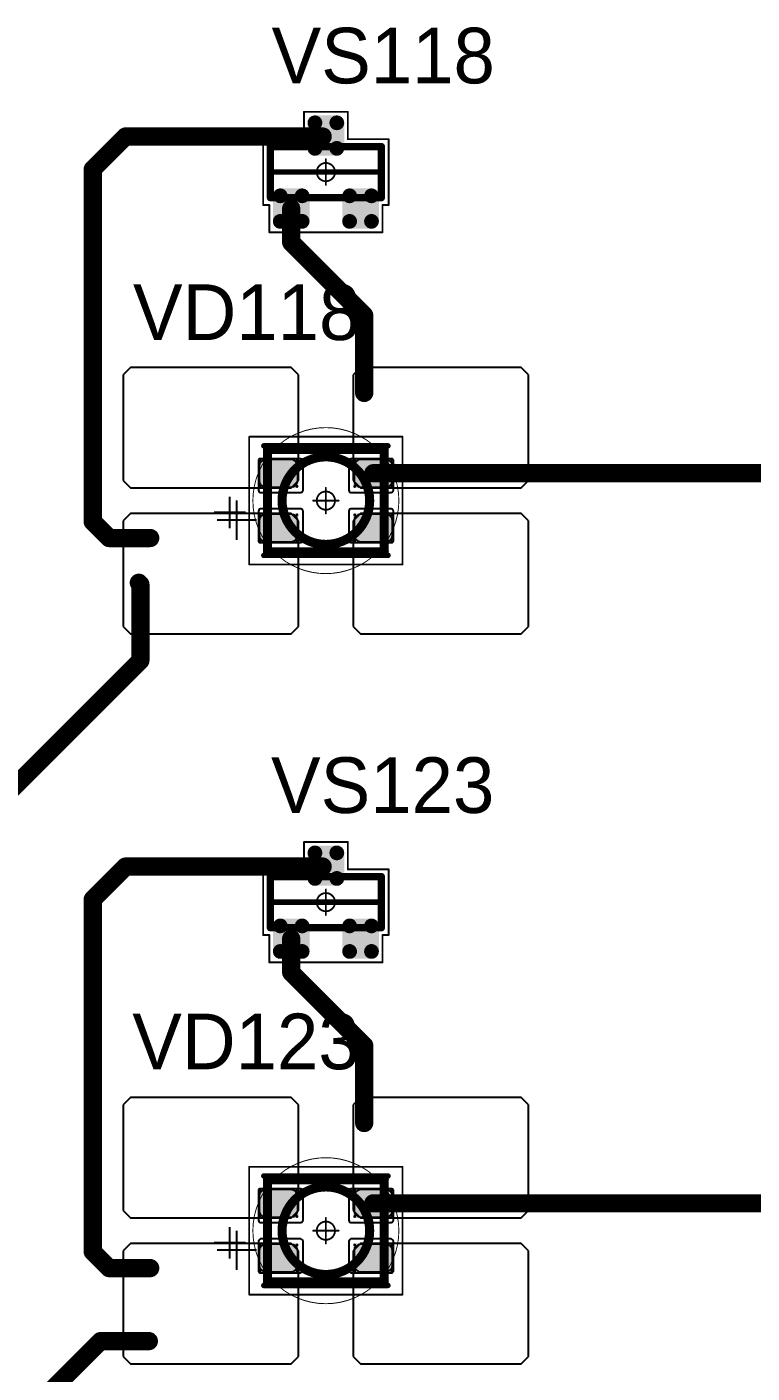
# Model space of a CAD drawing. Header units: millimetres. Extents: x 0 to 400, y 0 to 511.
# Drawn here: x 211.81 to 231.68, y 37.6 to 74.48 of the extents above; entities that cross this region are included whole.
import ezdxf

# ---------------------------------------------------------------- set-up
doc = ezdxf.new("R2010")
doc.units = ezdxf.units.MM
for name, color, linetype in [('Mechanical13', 56, 'Continuous'), ('Mechanical15', 56, 'Continuous'), ('Mechanical2', 216, 'Continuous'), ('TopLayer', 1, 'Continuous'), ('TopOverlay', 2, 'Continuous'), ('TopPaste', 8, 'Continuous'), ('TopSolder', 216, 'Continuous')]:
    doc.layers.add(name, color=color, linetype=linetype)

# ---------------------------------------------------------------- blocks, each defined once
blk = doc.blocks.new('SOT23_474')
at = {"layer": 'Mechanical13', "const_width": 0.2}
for points in [[(-0.7, 1.52), (0.7, 1.52)], [(-0.7, 1.52), (-0.7, -1.52)], [(0.7, 1.52), (0.7, -1.52)], [(-0.7, -1.52), (0.7, -1.52)]]:
    blk.add_lwpolyline(points, dxfattribs=at)
at = {"layer": 'Mechanical13', "const_width": 0.1}
for points in [[(-0.75, 1.52, 1), (-0.65, 1.52, 1)], [(-0.75, 1.52, 1), (-0.65, 1.52, 1)], [(0.65, 1.52, 1), (0.75, 1.52, 1)], [(0.65, 1.52, 1), (0.75, 1.52, 1)], [(-0.75, -1.52, 1), (-0.65, -1.52, 1)], [(-0.75, -1.52, 1), (-0.65, -1.52, 1)], [(0.65, -1.52, 1), (0.75, -1.52, 1)], [(0.65, -1.52, 1), (0.75, -1.52, 1)]]:
    blk.add_lwpolyline(points, format="xyb", close=True, dxfattribs=at)
at = {"layer": 'Mechanical15', "const_width": 0.05}
for points in [[(-1.65, 1.55), (-1.65, -1.55)], [(-1.65, 1.55), (-0.9, 1.55)], [(-0.9, 1.72), (-0.9, 1.55)], [(-0.9, 1.72), (0.9, 1.72)], [(0.9, 1.72), (0.9, 0.6)], [(0, 0.35), (0, -0.35)], [(0.9, 0.6), (1.65, 0.6)], [(1.65, 0.6), (1.65, -0.6)], [(0.35, 0), (-0.35, 0)], [(0.9, -0.6), (1.65, -0.6)], [(0.9, -0.6), (0.9, -1.72)], [(-1.65, -1.55), (-0.9, -1.55)], [(-0.9, -1.55), (-0.9, -1.72)], [(-0.9, -1.72), (0.9, -1.72)]]:
    blk.add_lwpolyline(points, dxfattribs=at)
at = {"layer": 'Mechanical15'}
for points, const_width in [([(-1.662, 1.55, 1), (-1.637, 1.55, 1)], 0.025), ([(-1.662, 1.55, 1), (-1.637, 1.55, 1)], 0.025), ([(-0.913, 1.72, 1), (-0.888, 1.72, 1)], 0.025), ([(-0.913, 1.72, 1), (-0.888, 1.72, 1)], 0.025), ([(-0.913, 1.55, 1), (-0.888, 1.55, 1)], 0.025), ([(-0.913, 1.55, 1), (-0.888, 1.55, 1)], 0.025), ([(0.888, 1.72, 1), (0.913, 1.72, 1)], 0.025), ([(0.888, 1.72, 1), (0.913, 1.72, 1)], 0.025), ([(-0.012, 0.35, 1), (0.012, 0.35, 1)], 0.025), ([(0.888, 0.6, 1), (0.913, 0.6, 1)], 0.025), ([(0.888, 0.6, 1), (0.913, 0.6, 1)], 0.025), ([(1.637, 0.6, 1), (1.662, 0.6, 1)], 0.025), ([(1.637, 0.6, 1), (1.662, 0.6, 1)], 0.025), ([(-0.362, 0, 1), (-0.337, 0, 1)], 0.025), ([(0.25, 0, 1), (-0.25, 0, 1)], 0.05), ([(-0.262, 0, 1), (-0.238, 0, 1)], 0.025), ([(0.238, 0, 1), (0.262, 0, 1)], 0.025), ([(0.337, 0, 1), (0.362, 0, 1)], 0.025), ([(-0.012, -0.35, 1), (0.012, -0.35, 1)], 0.025), ([(0.888, -0.6, 1), (0.913, -0.6, 1)], 0.025), ([(0.888, -0.6, 1), (0.913, -0.6, 1)], 0.025), ([(1.637, -0.6, 1), (1.662, -0.6, 1)], 0.025), ([(1.637, -0.6, 1), (1.662, -0.6, 1)], 0.025), ([(-1.662, -1.55, 1), (-1.637, -1.55, 1)], 0.025), ([(-1.662, -1.55, 1), (-1.637, -1.55, 1)], 0.025), ([(-0.913, -1.55, 1), (-0.888, -1.55, 1)], 0.025), ([(-0.913, -1.55, 1), (-0.888, -1.55, 1)], 0.025), ([(-0.913, -1.72, 1), (-0.888, -1.72, 1)], 0.025), ([(-0.913, -1.72, 1), (-0.888, -1.72, 1)], 0.025), ([(0.888, -1.72, 1), (0.913, -1.72, 1)], 0.025), ([(0.888, -1.72, 1), (0.913, -1.72, 1)], 0.025)]:
    blk.add_lwpolyline(points, format="xyb", close=True, dxfattribs=dict(at, const_width=const_width))
at = {"layer": 'TopLayer', "const_width": 0.1}
for points in [[(-1.4, 1.25, 1), (-1.3, 1.25, 1)], [(-0.7, 1.25, 1), (-0.6, 1.25, 1)], [(-1.4, 0.65, 1), (-1.3, 0.65, 1)], [(-0.7, 0.65, 1), (-0.6, 0.65, 1)], [(0.6, 0.3, 1), (0.7, 0.3, 1)], [(1.3, 0.3, 1), (1.4, 0.3, 1)], [(0.6, -0.3, 1), (0.7, -0.3, 1)], [(1.3, -0.3, 1), (1.4, -0.3, 1)], [(-1.4, -0.65, 1), (-1.3, -0.65, 1)], [(-0.7, -0.65, 1), (-0.6, -0.65, 1)], [(-1.4, -1.25, 1), (-1.3, -1.25, 1)], [(-0.7, -1.25, 1), (-0.6, -1.25, 1)]]:
    blk.add_lwpolyline(points, format="xyb", close=True, dxfattribs=at)
at = {"layer": 'TopLayer'}
for points in [[(-1.45, 1.25), (-1.45, 0.65), (-0.55, 1.25), (-0.55, 0.65)], [(-1.35, 1.35), (-1.35, 0.55), (-0.65, 1.35), (-0.65, 0.55)], [(0.65, 0.4), (0.65, -0.4), (1.35, 0.4), (1.35, -0.4)], [(0.55, 0.3), (0.55, -0.3), (1.45, 0.3), (1.45, -0.3)], [(-1.45, -0.65), (-1.45, -1.25), (-0.55, -0.65), (-0.55, -1.25)], [(-1.35, -0.55), (-1.35, -1.35), (-0.65, -0.55), (-0.65, -1.35)]]:
    blk.add_solid(points, dxfattribs=at)
at = {"layer": 'TopOverlay', "const_width": 0.15}
blk.add_lwpolyline([(0, 1.5), (0, -1.5)], dxfattribs=at)
at = {"layer": 'TopOverlay', "const_width": 0.075}
for points in [[(-0.038, 1.5, 1), (0.038, 1.5, 1)], [(-0.038, -1.5, 1), (0.038, -1.5, 1)]]:
    blk.add_lwpolyline(points, format="xyb", close=True, dxfattribs=at)
at = {"layer": 'TopPaste', "const_width": 0.075}
for points in [[(-1.387, 1.25, 1), (-1.313, 1.25, 1)], [(-0.687, 1.25, 1), (-0.613, 1.25, 1)], [(-1.387, 0.65, 1), (-1.313, 0.65, 1)], [(-0.687, 0.65, 1), (-0.613, 0.65, 1)], [(0.613, 0.3, 1), (0.687, 0.3, 1)], [(1.313, 0.3, 1), (1.387, 0.3, 1)], [(0.613, -0.3, 1), (0.687, -0.3, 1)], [(1.313, -0.3, 1), (1.387, -0.3, 1)], [(-1.387, -0.65, 1), (-1.313, -0.65, 1)], [(-0.687, -0.65, 1), (-0.613, -0.65, 1)], [(-1.387, -1.25, 1), (-1.313, -1.25, 1)], [(-0.687, -1.25, 1), (-0.613, -1.25, 1)]]:
    blk.add_lwpolyline(points, format="xyb", close=True, dxfattribs=at)
at = {"layer": 'TopPaste'}
for points in [[(-1.425, 1.25), (-1.425, 0.65), (-0.575, 1.25), (-0.575, 0.65)], [(-1.35, 1.325), (-1.35, 0.575), (-0.65, 1.325), (-0.65, 0.575)], [(0.65, 0.375), (0.65, -0.375), (1.35, 0.375), (1.35, -0.375)], [(0.575, 0.3), (0.575, -0.3), (1.425, 0.3), (1.425, -0.3)], [(-1.425, -0.65), (-1.425, -1.25), (-0.575, -0.65), (-0.575, -1.25)], [(-1.35, -0.575), (-1.35, -1.325), (-0.65, -0.575), (-0.65, -1.325)]]:
    blk.add_solid(points, dxfattribs=at)
at = {"layer": 'TopSolder', "const_width": 0.202}
for points in [[(-1.451, 1.25, 1), (-1.249, 1.25, 1)], [(-0.751, 1.25, 1), (-0.549, 1.25, 1)], [(-1.451, 0.65, 1), (-1.249, 0.65, 1)], [(-0.751, 0.65, 1), (-0.549, 0.65, 1)], [(0.549, 0.3, 1), (0.751, 0.3, 1)], [(1.249, 0.3, 1), (1.451, 0.3, 1)], [(0.549, -0.3, 1), (0.751, -0.3, 1)], [(1.249, -0.3, 1), (1.451, -0.3, 1)], [(-1.451, -0.65, 1), (-1.249, -0.65, 1)], [(-0.751, -0.65, 1), (-0.549, -0.65, 1)], [(-1.451, -1.25, 1), (-1.249, -1.25, 1)], [(-0.751, -1.25, 1), (-0.549, -1.25, 1)]]:
    blk.add_lwpolyline(points, format="xyb", close=True, dxfattribs=at)
at = {"layer": 'TopSolder'}
for points in [[(-1.552, 1.25), (-1.552, 0.65), (-0.448, 1.25), (-0.448, 0.65)], [(-1.35, 1.452), (-1.35, 0.448), (-0.65, 1.452), (-0.65, 0.448)], [(0.65, 0.502), (0.65, -0.502), (1.35, 0.502), (1.35, -0.502)], [(0.448, 0.3), (0.448, -0.3), (1.552, 0.3), (1.552, -0.3)], [(-1.552, -0.65), (-1.552, -1.25), (-0.448, -0.65), (-0.448, -1.25)], [(-1.35, -0.448), (-1.35, -1.452), (-0.65, -0.448), (-0.65, -1.452)]]:
    blk.add_solid(points, dxfattribs=at)
blk = doc.blocks.new('SOT23_479')
at = {"layer": 'Mechanical13', "const_width": 0.2}
for points in [[(-0.7, 1.52), (0.7, 1.52)], [(-0.7, 1.52), (-0.7, -1.52)], [(0.7, 1.52), (0.7, -1.52)], [(-0.7, -1.52), (0.7, -1.52)]]:
    blk.add_lwpolyline(points, dxfattribs=at)
at = {"layer": 'Mechanical13', "const_width": 0.1}
for points in [[(-0.75, 1.52, 1), (-0.65, 1.52, 1)], [(-0.75, 1.52, 1), (-0.65, 1.52, 1)], [(0.65, 1.52, 1), (0.75, 1.52, 1)], [(0.65, 1.52, 1), (0.75, 1.52, 1)], [(-0.75, -1.52, 1), (-0.65, -1.52, 1)], [(-0.75, -1.52, 1), (-0.65, -1.52, 1)], [(0.65, -1.52, 1), (0.75, -1.52, 1)], [(0.65, -1.52, 1), (0.75, -1.52, 1)]]:
    blk.add_lwpolyline(points, format="xyb", close=True, dxfattribs=at)
at = {"layer": 'Mechanical15', "const_width": 0.05}
for points in [[(-1.65, 1.55), (-1.65, -1.55)], [(-1.65, 1.55), (-0.9, 1.55)], [(-0.9, 1.72), (-0.9, 1.55)], [(-0.9, 1.72), (0.9, 1.72)], [(0.9, 1.72), (0.9, 0.6)], [(0, 0.35), (0, -0.35)], [(0.9, 0.6), (1.65, 0.6)], [(1.65, 0.6), (1.65, -0.6)], [(-0.35, 0), (0.35, 0)], [(0.9, -0.6), (1.65, -0.6)], [(0.9, -0.6), (0.9, -1.72)], [(-1.65, -1.55), (-0.9, -1.55)], [(-0.9, -1.55), (-0.9, -1.72)], [(-0.9, -1.72), (0.9, -1.72)]]:
    blk.add_lwpolyline(points, dxfattribs=at)
at = {"layer": 'Mechanical15'}
for points, const_width in [([(-1.662, 1.55, 1), (-1.637, 1.55, 1)], 0.025), ([(-1.662, 1.55, 1), (-1.637, 1.55, 1)], 0.025), ([(-0.913, 1.72, 1), (-0.888, 1.72, 1)], 0.025), ([(-0.913, 1.72, 1), (-0.888, 1.72, 1)], 0.025), ([(-0.913, 1.55, 1), (-0.888, 1.55, 1)], 0.025), ([(-0.913, 1.55, 1), (-0.888, 1.55, 1)], 0.025), ([(0.888, 1.72, 1), (0.913, 1.72, 1)], 0.025), ([(0.888, 1.72, 1), (0.913, 1.72, 1)], 0.025), ([(-0.012, 0.35, 1), (0.012, 0.35, 1)], 0.025), ([(0.888, 0.6, 1), (0.913, 0.6, 1)], 0.025), ([(0.888, 0.6, 1), (0.913, 0.6, 1)], 0.025), ([(1.637, 0.6, 1), (1.662, 0.6, 1)], 0.025), ([(1.637, 0.6, 1), (1.662, 0.6, 1)], 0.025), ([(-0.362, 0, 1), (-0.337, 0, 1)], 0.025), ([(0.25, 0, 1), (-0.25, 0, 1)], 0.05), ([(-0.262, 0, 1), (-0.238, 0, 1)], 0.025), ([(0.238, 0, 1), (0.262, 0, 1)], 0.025), ([(0.337, 0, 1), (0.362, 0, 1)], 0.025), ([(-0.012, -0.35, 1), (0.012, -0.35, 1)], 0.025), ([(0.888, -0.6, 1), (0.913, -0.6, 1)], 0.025), ([(0.888, -0.6, 1), (0.913, -0.6, 1)], 0.025), ([(1.637, -0.6, 1), (1.662, -0.6, 1)], 0.025), ([(1.637, -0.6, 1), (1.662, -0.6, 1)], 0.025), ([(-1.662, -1.55, 1), (-1.637, -1.55, 1)], 0.025), ([(-1.662, -1.55, 1), (-1.637, -1.55, 1)], 0.025), ([(-0.913, -1.55, 1), (-0.888, -1.55, 1)], 0.025), ([(-0.913, -1.55, 1), (-0.888, -1.55, 1)], 0.025), ([(-0.913, -1.72, 1), (-0.888, -1.72, 1)], 0.025), ([(-0.913, -1.72, 1), (-0.888, -1.72, 1)], 0.025), ([(0.888, -1.72, 1), (0.913, -1.72, 1)], 0.025), ([(0.888, -1.72, 1), (0.913, -1.72, 1)], 0.025)]:
    blk.add_lwpolyline(points, format="xyb", close=True, dxfattribs=dict(at, const_width=const_width))
at = {"layer": 'TopLayer', "const_width": 0.1}
for points in [[(-1.4, 1.25, 1), (-1.3, 1.25, 1)], [(-0.7, 1.25, 1), (-0.6, 1.25, 1)], [(-1.4, 0.65, 1), (-1.3, 0.65, 1)], [(-0.7, 0.65, 1), (-0.6, 0.65, 1)], [(0.6, 0.3, 1), (0.7, 0.3, 1)], [(1.3, 0.3, 1), (1.4, 0.3, 1)], [(0.6, -0.3, 1), (0.7, -0.3, 1)], [(1.3, -0.3, 1), (1.4, -0.3, 1)], [(-1.4, -0.65, 1), (-1.3, -0.65, 1)], [(-0.7, -0.65, 1), (-0.6, -0.65, 1)], [(-1.4, -1.25, 1), (-1.3, -1.25, 1)], [(-0.7, -1.25, 1), (-0.6, -1.25, 1)]]:
    blk.add_lwpolyline(points, format="xyb", close=True, dxfattribs=at)
at = {"layer": 'TopLayer'}
for points in [[(-1.45, 1.25), (-1.45, 0.65), (-0.55, 1.25), (-0.55, 0.65)], [(-1.35, 1.35), (-1.35, 0.55), (-0.65, 1.35), (-0.65, 0.55)], [(0.65, 0.4), (0.65, -0.4), (1.35, 0.4), (1.35, -0.4)], [(0.55, 0.3), (0.55, -0.3), (1.45, 0.3), (1.45, -0.3)], [(-1.45, -0.65), (-1.45, -1.25), (-0.55, -0.65), (-0.55, -1.25)], [(-1.35, -0.55), (-1.35, -1.35), (-0.65, -0.55), (-0.65, -1.35)]]:
    blk.add_solid(points, dxfattribs=at)
at = {"layer": 'TopOverlay', "const_width": 0.15}
blk.add_lwpolyline([(0, 1.5), (0, -1.5)], dxfattribs=at)
at = {"layer": 'TopOverlay', "const_width": 0.075}
for points in [[(-0.038, 1.5, 1), (0.038, 1.5, 1)], [(-0.038, -1.5, 1), (0.038, -1.5, 1)]]:
    blk.add_lwpolyline(points, format="xyb", close=True, dxfattribs=at)
at = {"layer": 'TopPaste', "const_width": 0.075}
for points in [[(-1.387, 1.25, 1), (-1.313, 1.25, 1)], [(-0.687, 1.25, 1), (-0.613, 1.25, 1)], [(-1.387, 0.65, 1), (-1.313, 0.65, 1)], [(-0.687, 0.65, 1), (-0.613, 0.65, 1)], [(0.613, 0.3, 1), (0.687, 0.3, 1)], [(1.313, 0.3, 1), (1.387, 0.3, 1)], [(0.613, -0.3, 1), (0.687, -0.3, 1)], [(1.313, -0.3, 1), (1.387, -0.3, 1)], [(-1.387, -0.65, 1), (-1.313, -0.65, 1)], [(-0.687, -0.65, 1), (-0.613, -0.65, 1)], [(-1.387, -1.25, 1), (-1.313, -1.25, 1)], [(-0.687, -1.25, 1), (-0.613, -1.25, 1)]]:
    blk.add_lwpolyline(points, format="xyb", close=True, dxfattribs=at)
at = {"layer": 'TopPaste'}
for points in [[(-1.425, 1.25), (-1.425, 0.65), (-0.575, 1.25), (-0.575, 0.65)], [(-1.35, 1.325), (-1.35, 0.575), (-0.65, 1.325), (-0.65, 0.575)], [(0.65, 0.375), (0.65, -0.375), (1.35, 0.375), (1.35, -0.375)], [(0.575, 0.3), (0.575, -0.3), (1.425, 0.3), (1.425, -0.3)], [(-1.425, -0.65), (-1.425, -1.25), (-0.575, -0.65), (-0.575, -1.25)], [(-1.35, -0.575), (-1.35, -1.325), (-0.65, -0.575), (-0.65, -1.325)]]:
    blk.add_solid(points, dxfattribs=at)
at = {"layer": 'TopSolder', "const_width": 0.202}
for points in [[(-1.451, 1.25, 1), (-1.249, 1.25, 1)], [(-0.751, 1.25, 1), (-0.549, 1.25, 1)], [(-1.451, 0.65, 1), (-1.249, 0.65, 1)], [(-0.751, 0.65, 1), (-0.549, 0.65, 1)], [(0.549, 0.3, 1), (0.751, 0.3, 1)], [(1.249, 0.3, 1), (1.451, 0.3, 1)], [(0.549, -0.3, 1), (0.751, -0.3, 1)], [(1.249, -0.3, 1), (1.451, -0.3, 1)], [(-1.451, -0.65, 1), (-1.249, -0.65, 1)], [(-0.751, -0.65, 1), (-0.549, -0.65, 1)], [(-1.451, -1.25, 1), (-1.249, -1.25, 1)], [(-0.751, -1.25, 1), (-0.549, -1.25, 1)]]:
    blk.add_lwpolyline(points, format="xyb", close=True, dxfattribs=at)
at = {"layer": 'TopSolder'}
for points in [[(-1.552, 1.25), (-1.552, 0.65), (-0.448, 1.25), (-0.448, 0.65)], [(-1.35, 1.452), (-1.35, 0.448), (-0.65, 1.452), (-0.65, 0.448)], [(0.65, 0.502), (0.65, -0.502), (1.35, 0.502), (1.35, -0.502)], [(0.448, 0.3), (0.448, -0.3), (1.552, 0.3), (1.552, -0.3)], [(-1.552, -0.65), (-1.552, -1.25), (-0.448, -0.65), (-0.448, -1.25)], [(-1.35, -0.448), (-1.35, -1.452), (-0.65, -0.448), (-0.65, -1.452)]]:
    blk.add_solid(points, dxfattribs=at)
blk = doc.blocks.new('E65F_678')
at = {"layer": 'Mechanical13'}
for p, q in [((2.441, 1.071), (2.441, 0)), ((1.905, 0.536), (2.976, 0.536))]:
    blk.add_line(p, q, dxfattribs=at)
at = {"layer": 'Mechanical13', "const_width": 0.25}
for points in [[(-1.6, -1.4), (-1.6, 1.4)], [(1.6, 1.4), (-1.6, 1.4)], [(1.6, 1.4), (1.6, -1.4)], [(1.6, -1.4), (-1.6, -1.4)]]:
    blk.add_lwpolyline(points, dxfattribs=at)
at = {"layer": 'Mechanical13'}
for points, const_width in [([(-1.663, 1.4, 1), (-1.538, 1.4, 1)], 0.125), ([(-1.663, 1.4, 1), (-1.538, 1.4, 1)], 0.125), ([(1.537, 1.4, 1), (1.662, 1.4, 1)], 0.125), ([(1.537, 1.4, 1), (1.662, 1.4, 1)], 0.125), ([(1.2, 0, 1), (-1.2, 0, 1)], 0.25), ([(-1.263, 0, 1), (-1.138, 0, 1)], 0.125), ([(1.137, 0, 1), (1.262, 0, 1)], 0.125), ([(-1.663, -1.4, 1), (-1.538, -1.4, 1)], 0.125), ([(-1.663, -1.4, 1), (-1.538, -1.4, 1)], 0.125), ([(1.537, -1.4, 1), (1.662, -1.4, 1)], 0.125), ([(1.537, -1.4, 1), (1.662, -1.4, 1)], 0.125)]:
    blk.add_lwpolyline(points, format="xyb", close=True, dxfattribs=dict(at, const_width=const_width))
at = {"layer": 'Mechanical15', "const_width": 0.05}
for points in [[(2.1, 1.75), (-2.1, 1.75)], [(-2.1, 1.75), (-2.1, -1.75)], [(2.1, 1.75), (2.1, -1.75)], [(0, 0.35), (0, -0.35)], [(0, 0.35), (0, -0.35)], [(0.35, 0), (-0.35, 0)], [(0.35, 0), (-0.35, 0)], [(2.1, -1.75), (-2.1, -1.75)]]:
    blk.add_lwpolyline(points, dxfattribs=at)
at = {"layer": 'Mechanical15'}
for points, const_width in [([(-2.113, 1.75, 1), (-2.088, 1.75, 1)], 0.025), ([(-2.113, 1.75, 1), (-2.088, 1.75, 1)], 0.025), ([(2.087, 1.75, 1), (2.112, 1.75, 1)], 0.025), ([(2.087, 1.75, 1), (2.112, 1.75, 1)], 0.025), ([(-0.013, 0.35, 1), (0.012, 0.35, 1)], 0.025), ([(-0.013, 0.35, 1), (0.012, 0.35, 1)], 0.025), ([(-0.363, 0, 1), (-0.338, 0, 1)], 0.025), ([(-0.363, 0, 1), (-0.338, 0, 1)], 0.025), ([(0.25, 0, 1), (-0.25, 0, 1)], 0.05), ([(0.25, 0, 1), (-0.25, 0, 1)], 0.05), ([(-0.263, 0, 1), (-0.238, 0, 1)], 0.025), ([(-0.263, 0, 1), (-0.238, 0, 1)], 0.025), ([(0.237, 0, 1), (0.262, 0, 1)], 0.025), ([(0.237, 0, 1), (0.262, 0, 1)], 0.025), ([(0.337, 0, 1), (0.362, 0, 1)], 0.025), ([(0.337, 0, 1), (0.362, 0, 1)], 0.025), ([(-0.013, -0.35, 1), (0.012, -0.35, 1)], 0.025), ([(-0.013, -0.35, 1), (0.012, -0.35, 1)], 0.025), ([(-2.113, -1.75, 1), (-2.088, -1.75, 1)], 0.025), ([(-2.113, -1.75, 1), (-2.088, -1.75, 1)], 0.025), ([(2.087, -1.75, 1), (2.112, -1.75, 1)], 0.025), ([(2.087, -1.75, 1), (2.112, -1.75, 1)], 0.025)]:
    blk.add_lwpolyline(points, format="xyb", close=True, dxfattribs=dict(at, const_width=const_width))
at = {"layer": 'TopLayer'}
for p, q in [((-5.35, 3.65), (-5.55, 3.45)), ((-5.55, 3.45), (-5.55, 3.45)), ((-5.55, 3.45), (-5.55, 0.55)), ((-0.95, 3.65), (-5.35, 3.65)), ((-5.35, 3.65), (-5.35, 3.65)), ((-0.75, 3.45), (-0.95, 3.65)), ((-0.75, 0.55), (-0.75, 3.45)), ((0.95, 3.65), (0.75, 3.45)), ((0.75, 3.45), (0.75, 3.45)), ((0.75, 3.45), (0.75, 0.55)), ((5.35, 3.65), (0.95, 3.65)), ((0.95, 3.65), (0.95, 3.65)), ((5.55, 3.45), (5.35, 3.65)), ((5.55, 0.55), (5.55, 3.45)), ((-5.55, 0.55), (-5.35, 0.35)), ((-0.95, 0.35), (-0.75, 0.55)), ((0.75, 0.55), (0.95, 0.35)), ((5.35, 0.35), (5.55, 0.55)), ((-5.35, 0.35), (-0.95, 0.35)), ((0.95, 0.35), (5.35, 0.35)), ((-5.35, -0.35), (-5.55, -0.55)), ((-0.95, -0.35), (-5.35, -0.35)), ((-5.35, -0.35), (-5.35, -0.35)), ((-0.75, -0.55), (-0.95, -0.35)), ((0.95, -0.35), (0.75, -0.55)), ((5.35, -0.35), (0.95, -0.35)), ((0.95, -0.35), (0.95, -0.35)), ((5.55, -0.55), (5.35, -0.35)), ((-5.55, -0.55), (-5.55, -0.55)), ((-5.55, -0.55), (-5.55, -3.45)), ((-0.75, -3.45), (-0.75, -0.55)), ((0.75, -0.55), (0.75, -0.55)), ((0.75, -0.55), (0.75, -3.45)), ((5.55, -3.45), (5.55, -0.55)), ((-5.55, -3.45), (-5.35, -3.65)), ((-5.35, -3.65), (-0.95, -3.65)), ((-0.95, -3.65), (-0.75, -3.45)), ((0.75, -3.45), (0.95, -3.65)), ((0.95, -3.65), (5.35, -3.65)), ((5.35, -3.65), (5.55, -3.45))]:
    blk.add_line(p, q, dxfattribs=at)
at = {"layer": 'TopLayer', "const_width": 0.04}
for points in [[(-1.83, 1.11, 1), (-1.79, 1.11, 1)], [(-0.81, 1.11, 1), (-0.77, 1.11, 1)], [(0.77, 1.11, 1), (0.81, 1.11, 1)], [(1.79, 1.11, 1), (1.83, 1.11, 1)], [(-1.83, 0.39, 1), (-1.79, 0.39, 1)], [(-0.81, 0.39, 1), (-0.77, 0.39, 1)], [(0.77, 0.39, 1), (0.81, 0.39, 1)], [(1.79, 0.39, 1), (1.83, 0.39, 1)], [(-1.83, -0.39, 1), (-1.79, -0.39, 1)], [(-0.81, -0.39, 1), (-0.77, -0.39, 1)], [(0.77, -0.39, 1), (0.81, -0.39, 1)], [(1.79, -0.39, 1), (1.83, -0.39, 1)], [(-1.83, -1.11, 1), (-1.79, -1.11, 1)], [(-0.81, -1.11, 1), (-0.77, -1.11, 1)], [(0.77, -1.11, 1), (0.81, -1.11, 1)], [(1.79, -1.11, 1), (1.83, -1.11, 1)]]:
    blk.add_lwpolyline(points, format="xyb", close=True, dxfattribs=at)
at = {"layer": 'TopLayer'}
for points in [[(-1.85, 1.11), (-1.85, 0.39), (-0.75, 1.11), (-0.75, 0.39)], [(-1.81, 1.15), (-1.81, 0.35), (-0.79, 1.15), (-0.79, 0.35)], [(0.75, 1.11), (0.75, 0.39), (1.85, 1.11), (1.85, 0.39)], [(0.79, 1.15), (0.79, 0.35), (1.81, 1.15), (1.81, 0.35)], [(-1.81, -0.35), (-1.81, -1.15), (-0.79, -0.35), (-0.79, -1.15)], [(0.79, -0.35), (0.79, -1.15), (1.81, -0.35), (1.81, -1.15)], [(-1.85, -0.39), (-1.85, -1.11), (-0.75, -0.39), (-0.75, -1.11)], [(0.75, -0.39), (0.75, -1.11), (1.85, -0.39), (1.85, -1.11)]]:
    blk.add_solid(points, dxfattribs=at)
at = {"layer": 'TopOverlay'}
for p, q in [((2.628, 0.757), (2.628, -0.1)), ((2.2, 0.328), (3.057, 0.328))]:
    blk.add_line(p, q, dxfattribs=at)
at = {"layer": 'TopOverlay', "const_width": 0.15}
for points in [[(1.7, 1.5), (-1.7, 1.5)], [(1.7, -1.5), (-1.7, -1.5)]]:
    blk.add_lwpolyline(points, dxfattribs=at)
at = {"layer": 'TopOverlay', "const_width": 0.075}
for points in [[(-1.738, 1.5, 1), (-1.663, 1.5, 1)], [(1.662, 1.5, 1), (1.737, 1.5, 1)], [(-1.738, -1.5, 1), (-1.663, -1.5, 1)], [(1.662, -1.5, 1), (1.737, -1.5, 1)]]:
    blk.add_lwpolyline(points, format="xyb", close=True, dxfattribs=at)
at = {"layer": 'TopPaste'}
for p, q in [((-1.711, 1.114), (-1.773, 1.073)), ((-1.638, 1.129), (-1.711, 1.114)), ((-0.963, 1.129), (-1.638, 1.129)), ((-0.889, 1.114), (-0.963, 1.129)), ((-0.827, 1.073), (-0.889, 1.114)), ((0.889, 1.114), (0.827, 1.073)), ((0.962, 1.129), (0.889, 1.114)), ((1.637, 1.129), (0.962, 1.129)), ((1.711, 1.114), (1.637, 1.129)), ((1.773, 1.073), (1.711, 1.114)), ((-1.814, 1.011), (-1.829, 0.938)), ((-1.829, 0.938), (-1.829, 0.563)), ((-1.773, 1.073), (-1.814, 1.011)), ((-0.786, 1.011), (-0.827, 1.073)), ((-0.771, 0.938), (-0.786, 1.011)), ((-0.771, 0.563), (-0.771, 0.938)), ((0.786, 1.011), (0.771, 0.938)), ((0.771, 0.938), (0.771, 0.563)), ((0.827, 1.073), (0.786, 1.011)), ((1.814, 1.011), (1.773, 1.073)), ((1.829, 0.938), (1.814, 1.011)), ((1.829, 0.563), (1.829, 0.938)), ((-1.829, 0.563), (-1.814, 0.489)), ((-1.814, 0.489), (-1.773, 0.427)), ((-1.773, 0.427), (-1.711, 0.386)), ((-1.711, 0.386), (-1.638, 0.371)), ((-1.638, 0.371), (-0.963, 0.371)), ((-0.963, 0.371), (-0.889, 0.386)), ((-0.889, 0.386), (-0.827, 0.427)), ((-0.827, 0.427), (-0.786, 0.489)), ((-0.786, 0.489), (-0.771, 0.563)), ((0.771, 0.563), (0.786, 0.489)), ((0.786, 0.489), (0.827, 0.427)), ((0.827, 0.427), (0.889, 0.386)), ((0.889, 0.386), (0.962, 0.371)), ((0.962, 0.371), (1.637, 0.371)), ((1.637, 0.371), (1.711, 0.386)), ((1.711, 0.386), (1.773, 0.427)), ((1.773, 0.427), (1.814, 0.489)), ((1.814, 0.489), (1.829, 0.563)), ((-1.814, -0.489), (-1.829, -0.562)), ((-1.829, -0.562), (-1.829, -0.938)), ((-1.773, -0.427), (-1.814, -0.489)), ((-1.711, -0.386), (-1.773, -0.427)), ((-1.638, -0.371), (-1.711, -0.386)), ((-0.963, -0.371), (-1.638, -0.371)), ((-0.889, -0.386), (-0.963, -0.371)), ((-0.827, -0.427), (-0.889, -0.386)), ((-0.786, -0.489), (-0.827, -0.427)), ((-0.771, -0.562), (-0.786, -0.489)), ((-0.771, -0.938), (-0.771, -0.562)), ((0.786, -0.489), (0.771, -0.562)), ((0.771, -0.562), (0.771, -0.938)), ((0.827, -0.427), (0.786, -0.489)), ((0.889, -0.386), (0.827, -0.427)), ((0.962, -0.371), (0.889, -0.386)), ((1.637, -0.371), (0.962, -0.371)), ((1.711, -0.386), (1.637, -0.371)), ((1.773, -0.427), (1.711, -0.386)), ((1.814, -0.489), (1.773, -0.427)), ((1.829, -0.562), (1.814, -0.489)), ((1.829, -0.938), (1.829, -0.562)), ((-1.829, -0.938), (-1.814, -1.011)), ((-1.814, -1.011), (-1.773, -1.073)), ((-1.773, -1.073), (-1.711, -1.114)), ((-0.889, -1.114), (-0.827, -1.073)), ((-0.827, -1.073), (-0.786, -1.011)), ((-0.786, -1.011), (-0.771, -0.938)), ((0.771, -0.938), (0.786, -1.011)), ((0.786, -1.011), (0.827, -1.073)), ((0.827, -1.073), (0.889, -1.114)), ((1.711, -1.114), (1.773, -1.073)), ((1.773, -1.073), (1.814, -1.011)), ((1.814, -1.011), (1.829, -0.938)), ((-1.711, -1.114), (-1.638, -1.129)), ((-1.638, -1.129), (-0.963, -1.129)), ((-0.963, -1.129), (-0.889, -1.114)), ((0.889, -1.114), (0.962, -1.129)), ((0.962, -1.129), (1.637, -1.129)), ((1.637, -1.129), (1.711, -1.114))]:
    blk.add_line(p, q, dxfattribs=at)
at = {"layer": 'TopSolder'}
for p, q in [((-1.842, 1.129), (-1.85, 1.111)), ((-1.85, 1.111), (-1.85, 1.101)), ((-1.828, 1.143), (-1.842, 1.129)), ((-1.81, 1.151), (-1.828, 1.143)), ((-1.8, 1.151), (-1.81, 1.151)), ((-0.7, 1.151), (-1.8, 1.151)), ((-0.685, 1.151), (-0.7, 1.151)), ((-0.7, 1.151), (-0.7, 1.151)), ((-0.658, 1.139), (-0.685, 1.151)), ((-0.636, 1.118), (-0.658, 1.139)), ((-0.625, 1.09), (-0.636, 1.118)), ((0.636, 1.118), (0.625, 1.09)), ((0.657, 1.139), (0.636, 1.118)), ((0.685, 1.151), (0.657, 1.139)), ((0.7, 1.151), (0.685, 1.151)), ((1.8, 1.151), (0.7, 1.151)), ((1.81, 1.151), (1.8, 1.151)), ((1.8, 1.151), (1.8, 1.151)), ((1.828, 1.143), (1.81, 1.151)), ((1.842, 1.129), (1.828, 1.143)), ((1.85, 1.111), (1.842, 1.129)), ((1.85, 1.101), (1.85, 1.111)), ((-1.85, 1.101), (-1.85, 1.101)), ((-1.85, 1.101), (-1.85, 0.301)), ((-0.625, 1.076), (-0.625, 1.09)), ((-0.625, 0.301), (-0.625, 1.076)), ((0.625, 1.09), (0.625, 1.076)), ((0.625, 1.076), (0.625, 1.076)), ((0.625, 1.076), (0.625, 0.301)), ((1.85, 0.301), (1.85, 1.101)), ((-1.85, 0.301), (-1.85, 0.286)), ((-1.85, 0.286), (-1.839, 0.258)), ((-1.839, 0.258), (-1.818, 0.237)), ((-1.818, 0.237), (-1.79, 0.226)), ((-1.79, 0.226), (-1.775, 0.226)), ((-1.775, 0.226), (-1.775, 0.226)), ((-1.775, 0.226), (-0.7, 0.226)), ((-0.7, 0.226), (-0.685, 0.226)), ((-0.685, 0.226), (-0.658, 0.237)), ((-0.658, 0.237), (-0.636, 0.258)), ((-0.636, 0.258), (-0.625, 0.286)), ((-0.625, 0.286), (-0.625, 0.301)), ((-0.625, 0.301), (-0.625, 0.301)), ((0.625, 0.301), (0.625, 0.286)), ((0.625, 0.286), (0.636, 0.258)), ((0.636, 0.258), (0.657, 0.237)), ((0.657, 0.237), (0.685, 0.226)), ((0.685, 0.226), (0.7, 0.226)), ((0.7, 0.226), (0.7, 0.226)), ((0.7, 0.226), (1.775, 0.226)), ((1.775, 0.226), (1.79, 0.226)), ((1.79, 0.226), (1.817, 0.237)), ((1.817, 0.237), (1.839, 0.258)), ((1.839, 0.258), (1.85, 0.286)), ((1.85, 0.286), (1.85, 0.301)), ((1.85, 0.301), (1.85, 0.301)), ((-1.839, -0.257), (-1.85, -0.285)), ((-1.85, -0.285), (-1.85, -0.299)), ((-1.85, -0.299), (-1.85, -0.299)), ((-1.85, -0.299), (-1.85, -1.099)), ((-1.818, -0.236), (-1.839, -0.257)), ((-1.79, -0.224), (-1.818, -0.236)), ((-1.775, -0.224), (-1.79, -0.224)), ((-0.7, -0.224), (-1.775, -0.224)), ((-0.685, -0.224), (-0.7, -0.224)), ((-0.7, -0.224), (-0.7, -0.224)), ((-0.658, -0.236), (-0.685, -0.224)), ((-0.636, -0.257), (-0.658, -0.236)), ((-0.625, -0.285), (-0.636, -0.257)), ((-0.625, -0.299), (-0.625, -0.285)), ((-0.625, -1.074), (-0.625, -0.299)), ((0.636, -0.257), (0.625, -0.285)), ((0.625, -0.285), (0.625, -0.299)), ((0.625, -0.299), (0.625, -0.299)), ((0.625, -0.299), (0.625, -1.074)), ((0.657, -0.236), (0.636, -0.257)), ((0.685, -0.224), (0.657, -0.236)), ((0.7, -0.224), (0.685, -0.224)), ((1.775, -0.224), (0.7, -0.224)), ((1.79, -0.224), (1.775, -0.224)), ((1.775, -0.224), (1.775, -0.224)), ((1.817, -0.236), (1.79, -0.224)), ((1.839, -0.257), (1.817, -0.236)), ((1.85, -0.285), (1.839, -0.257)), ((1.85, -0.299), (1.85, -0.285)), ((1.85, -1.099), (1.85, -0.299)), ((-1.85, -1.099), (-1.85, -1.109)), ((-0.636, -1.117), (-0.625, -1.089)), ((-0.625, -1.089), (-0.625, -1.074)), ((-0.625, -1.074), (-0.625, -1.074)), ((0.625, -1.074), (0.625, -1.089)), ((0.625, -1.089), (0.636, -1.117)), ((1.85, -1.109), (1.85, -1.099)), ((1.85, -1.099), (1.85, -1.099)), ((-1.85, -1.109), (-1.842, -1.128)), ((-1.842, -1.128), (-1.828, -1.142)), ((-1.828, -1.142), (-1.81, -1.149)), ((-1.81, -1.149), (-1.8, -1.149)), ((-1.8, -1.149), (-0.7, -1.149)), ((-1.8, -1.149), (-1.8, -1.149)), ((-0.7, -1.149), (-0.685, -1.149)), ((-0.685, -1.149), (-0.658, -1.138)), ((-0.658, -1.138), (-0.636, -1.117)), ((0.636, -1.117), (0.657, -1.138)), ((0.657, -1.138), (0.685, -1.149)), ((0.685, -1.149), (0.7, -1.149)), ((0.7, -1.149), (1.8, -1.149)), ((0.7, -1.149), (0.7, -1.149)), ((1.8, -1.149), (1.81, -1.149)), ((1.81, -1.149), (1.828, -1.142)), ((1.828, -1.142), (1.842, -1.128)), ((1.842, -1.128), (1.85, -1.109))]:
    blk.add_line(p, q, dxfattribs=at)
blk = doc.blocks.new('E65F_683')
at = {"layer": 'Mechanical13'}
for p, q in [((2.441, 1.071), (2.441, 0)), ((1.905, 0.536), (2.976, 0.536))]:
    blk.add_line(p, q, dxfattribs=at)
at = {"layer": 'Mechanical13', "const_width": 0.25}
for points in [[(-1.6, 1.4), (-1.6, -1.4)], [(1.6, 1.4), (-1.6, 1.4)], [(1.6, 1.4), (1.6, -1.4)], [(1.6, -1.4), (-1.6, -1.4)]]:
    blk.add_lwpolyline(points, dxfattribs=at)
at = {"layer": 'Mechanical13'}
for points, const_width in [([(-1.663, 1.4, 1), (-1.538, 1.4, 1)], 0.125), ([(-1.663, 1.4, 1), (-1.538, 1.4, 1)], 0.125), ([(1.537, 1.4, 1), (1.662, 1.4, 1)], 0.125), ([(1.537, 1.4, 1), (1.662, 1.4, 1)], 0.125), ([(1.2, 0, 1), (-1.2, 0, 1)], 0.25), ([(-1.263, 0, 1), (-1.138, 0, 1)], 0.125), ([(1.137, 0, 1), (1.262, 0, 1)], 0.125), ([(-1.663, -1.4, 1), (-1.538, -1.4, 1)], 0.125), ([(-1.663, -1.4, 1), (-1.538, -1.4, 1)], 0.125), ([(1.537, -1.4, 1), (1.662, -1.4, 1)], 0.125), ([(1.537, -1.4, 1), (1.662, -1.4, 1)], 0.125)]:
    blk.add_lwpolyline(points, format="xyb", close=True, dxfattribs=dict(at, const_width=const_width))
at = {"layer": 'Mechanical15', "const_width": 0.05}
for points in [[(2.1, 1.75), (-2.1, 1.75)], [(-2.1, 1.75), (-2.1, -1.75)], [(2.1, 1.75), (2.1, -1.75)], [(0, -0.35), (0, 0.35)], [(0, -0.35), (0, 0.35)], [(0.35, 0), (-0.35, 0)], [(0.35, 0), (-0.35, 0)], [(2.1, -1.75), (-2.1, -1.75)]]:
    blk.add_lwpolyline(points, dxfattribs=at)
at = {"layer": 'Mechanical15'}
for points, const_width in [([(-2.113, 1.75, 1), (-2.088, 1.75, 1)], 0.025), ([(-2.113, 1.75, 1), (-2.088, 1.75, 1)], 0.025), ([(2.087, 1.75, 1), (2.112, 1.75, 1)], 0.025), ([(2.087, 1.75, 1), (2.112, 1.75, 1)], 0.025), ([(-0.013, 0.35, 1), (0.012, 0.35, 1)], 0.025), ([(-0.013, 0.35, 1), (0.012, 0.35, 1)], 0.025), ([(-0.363, 0, 1), (-0.338, 0, 1)], 0.025), ([(-0.363, 0, 1), (-0.338, 0, 1)], 0.025), ([(0.25, 0, 1), (-0.25, 0, 1)], 0.05), ([(0.25, 0, 1), (-0.25, 0, 1)], 0.05), ([(-0.263, 0, 1), (-0.238, 0, 1)], 0.025), ([(-0.263, 0, 1), (-0.238, 0, 1)], 0.025), ([(0.237, 0, 1), (0.262, 0, 1)], 0.025), ([(0.237, 0, 1), (0.262, 0, 1)], 0.025), ([(0.337, 0, 1), (0.362, 0, 1)], 0.025), ([(0.337, 0, 1), (0.362, 0, 1)], 0.025), ([(-0.013, -0.35, 1), (0.012, -0.35, 1)], 0.025), ([(-0.013, -0.35, 1), (0.012, -0.35, 1)], 0.025), ([(-2.113, -1.75, 1), (-2.088, -1.75, 1)], 0.025), ([(-2.113, -1.75, 1), (-2.088, -1.75, 1)], 0.025), ([(2.087, -1.75, 1), (2.112, -1.75, 1)], 0.025), ([(2.087, -1.75, 1), (2.112, -1.75, 1)], 0.025)]:
    blk.add_lwpolyline(points, format="xyb", close=True, dxfattribs=dict(at, const_width=const_width))
at = {"layer": 'TopLayer'}
for p, q in [((-5.35, 3.65), (-5.55, 3.45)), ((-5.55, 3.45), (-5.55, 3.45)), ((-5.55, 3.45), (-5.55, 0.55)), ((-0.95, 3.65), (-5.35, 3.65)), ((-5.35, 3.65), (-5.35, 3.65)), ((-0.75, 3.45), (-0.95, 3.65)), ((-0.75, 0.55), (-0.75, 3.45)), ((0.95, 3.65), (0.75, 3.45)), ((0.75, 3.45), (0.75, 3.45)), ((0.75, 3.45), (0.75, 0.55)), ((5.35, 3.65), (0.95, 3.65)), ((0.95, 3.65), (0.95, 3.65)), ((5.55, 3.45), (5.35, 3.65)), ((5.55, 0.55), (5.55, 3.45)), ((-5.55, 0.55), (-5.35, 0.35)), ((-0.95, 0.35), (-0.75, 0.55)), ((0.75, 0.55), (0.95, 0.35)), ((5.35, 0.35), (5.55, 0.55)), ((-5.35, 0.35), (-0.95, 0.35)), ((0.95, 0.35), (5.35, 0.35)), ((-5.35, -0.35), (-5.55, -0.55)), ((-0.95, -0.35), (-5.35, -0.35)), ((-5.35, -0.35), (-5.35, -0.35)), ((-0.75, -0.55), (-0.95, -0.35)), ((0.95, -0.35), (0.75, -0.55)), ((5.35, -0.35), (0.95, -0.35)), ((0.95, -0.35), (0.95, -0.35)), ((5.55, -0.55), (5.35, -0.35)), ((-5.55, -0.55), (-5.55, -0.55)), ((-5.55, -0.55), (-5.55, -3.45)), ((-0.75, -3.45), (-0.75, -0.55)), ((0.75, -0.55), (0.75, -0.55)), ((0.75, -0.55), (0.75, -3.45)), ((5.55, -3.45), (5.55, -0.55)), ((-5.55, -3.45), (-5.35, -3.65)), ((-5.35, -3.65), (-0.95, -3.65)), ((-0.95, -3.65), (-0.75, -3.45)), ((0.75, -3.45), (0.95, -3.65)), ((0.95, -3.65), (5.35, -3.65)), ((5.35, -3.65), (5.55, -3.45))]:
    blk.add_line(p, q, dxfattribs=at)
at = {"layer": 'TopLayer', "const_width": 0.04}
for points in [[(-1.83, 1.11, 1), (-1.79, 1.11, 1)], [(-0.81, 1.11, 1), (-0.77, 1.11, 1)], [(0.77, 1.11, 1), (0.81, 1.11, 1)], [(1.79, 1.11, 1), (1.83, 1.11, 1)], [(-1.83, 0.39, 1), (-1.79, 0.39, 1)], [(-0.81, 0.39, 1), (-0.77, 0.39, 1)], [(0.77, 0.39, 1), (0.81, 0.39, 1)], [(1.79, 0.39, 1), (1.83, 0.39, 1)], [(-1.83, -0.39, 1), (-1.79, -0.39, 1)], [(-0.81, -0.39, 1), (-0.77, -0.39, 1)], [(0.77, -0.39, 1), (0.81, -0.39, 1)], [(1.79, -0.39, 1), (1.83, -0.39, 1)], [(-1.83, -1.11, 1), (-1.79, -1.11, 1)], [(-0.81, -1.11, 1), (-0.77, -1.11, 1)], [(0.77, -1.11, 1), (0.81, -1.11, 1)], [(1.79, -1.11, 1), (1.83, -1.11, 1)]]:
    blk.add_lwpolyline(points, format="xyb", close=True, dxfattribs=at)
at = {"layer": 'TopLayer'}
for points in [[(-1.85, 1.11), (-1.85, 0.39), (-0.75, 1.11), (-0.75, 0.39)], [(-1.81, 1.15), (-1.81, 0.35), (-0.79, 1.15), (-0.79, 0.35)], [(0.75, 1.11), (0.75, 0.39), (1.85, 1.11), (1.85, 0.39)], [(0.79, 1.15), (0.79, 0.35), (1.81, 1.15), (1.81, 0.35)], [(-1.81, -0.35), (-1.81, -1.15), (-0.79, -0.35), (-0.79, -1.15)], [(0.79, -0.35), (0.79, -1.15), (1.81, -0.35), (1.81, -1.15)], [(-1.85, -0.39), (-1.85, -1.11), (-0.75, -0.39), (-0.75, -1.11)], [(0.75, -0.39), (0.75, -1.11), (1.85, -0.39), (1.85, -1.11)]]:
    blk.add_solid(points, dxfattribs=at)
at = {"layer": 'TopOverlay'}
for p, q in [((2.628, 0.757), (2.628, -0.1)), ((2.2, 0.328), (3.057, 0.328))]:
    blk.add_line(p, q, dxfattribs=at)
at = {"layer": 'TopOverlay', "const_width": 0.15}
for points in [[(1.7, 1.5), (-1.7, 1.5)], [(1.7, -1.5), (-1.7, -1.5)]]:
    blk.add_lwpolyline(points, dxfattribs=at)
at = {"layer": 'TopOverlay', "const_width": 0.075}
for points in [[(-1.738, 1.5, 1), (-1.663, 1.5, 1)], [(1.662, 1.5, 1), (1.737, 1.5, 1)], [(-1.738, -1.5, 1), (-1.663, -1.5, 1)], [(1.662, -1.5, 1), (1.737, -1.5, 1)]]:
    blk.add_lwpolyline(points, format="xyb", close=True, dxfattribs=at)
at = {"layer": 'TopPaste'}
for p, q in [((-1.711, 1.114), (-1.773, 1.073)), ((-1.638, 1.129), (-1.711, 1.114)), ((-0.963, 1.129), (-1.638, 1.129)), ((-0.889, 1.114), (-0.963, 1.129)), ((-0.827, 1.073), (-0.889, 1.114)), ((0.889, 1.114), (0.827, 1.073)), ((0.962, 1.129), (0.889, 1.114)), ((1.637, 1.129), (0.962, 1.129)), ((1.711, 1.114), (1.637, 1.129)), ((1.773, 1.073), (1.711, 1.114)), ((-1.814, 1.011), (-1.829, 0.938)), ((-1.829, 0.938), (-1.829, 0.563)), ((-1.773, 1.073), (-1.814, 1.011)), ((-0.786, 1.011), (-0.827, 1.073)), ((-0.771, 0.938), (-0.786, 1.011)), ((-0.771, 0.563), (-0.771, 0.938)), ((0.786, 1.011), (0.771, 0.938)), ((0.771, 0.938), (0.771, 0.563)), ((0.827, 1.073), (0.786, 1.011)), ((1.814, 1.011), (1.773, 1.073)), ((1.829, 0.938), (1.814, 1.011)), ((1.829, 0.563), (1.829, 0.938)), ((-1.829, 0.563), (-1.814, 0.489)), ((-1.814, 0.489), (-1.773, 0.427)), ((-1.773, 0.427), (-1.711, 0.386)), ((-1.711, 0.386), (-1.638, 0.371)), ((-1.638, 0.371), (-0.963, 0.371)), ((-0.963, 0.371), (-0.889, 0.386)), ((-0.889, 0.386), (-0.827, 0.427)), ((-0.827, 0.427), (-0.786, 0.489)), ((-0.786, 0.489), (-0.771, 0.563)), ((0.771, 0.563), (0.786, 0.489)), ((0.786, 0.489), (0.827, 0.427)), ((0.827, 0.427), (0.889, 0.386)), ((0.889, 0.386), (0.962, 0.371)), ((0.962, 0.371), (1.637, 0.371)), ((1.637, 0.371), (1.711, 0.386)), ((1.711, 0.386), (1.773, 0.427)), ((1.773, 0.427), (1.814, 0.489)), ((1.814, 0.489), (1.829, 0.563)), ((-1.814, -0.489), (-1.829, -0.563)), ((-1.829, -0.563), (-1.829, -0.938)), ((-1.773, -0.427), (-1.814, -0.489)), ((-1.711, -0.386), (-1.773, -0.427)), ((-1.638, -0.371), (-1.711, -0.386)), ((-0.963, -0.371), (-1.638, -0.371)), ((-0.889, -0.386), (-0.963, -0.371)), ((-0.827, -0.427), (-0.889, -0.386)), ((-0.786, -0.489), (-0.827, -0.427)), ((-0.771, -0.563), (-0.786, -0.489)), ((-0.771, -0.938), (-0.771, -0.563)), ((0.786, -0.489), (0.771, -0.563)), ((0.771, -0.563), (0.771, -0.938)), ((0.827, -0.427), (0.786, -0.489)), ((0.889, -0.386), (0.827, -0.427)), ((0.962, -0.371), (0.889, -0.386)), ((1.637, -0.371), (0.962, -0.371)), ((1.711, -0.386), (1.637, -0.371)), ((1.773, -0.427), (1.711, -0.386)), ((1.814, -0.489), (1.773, -0.427)), ((1.829, -0.563), (1.814, -0.489)), ((1.829, -0.938), (1.829, -0.563)), ((-1.829, -0.938), (-1.814, -1.011)), ((-1.814, -1.011), (-1.773, -1.073)), ((-1.773, -1.073), (-1.711, -1.114)), ((-0.889, -1.114), (-0.827, -1.073)), ((-0.827, -1.073), (-0.786, -1.011)), ((-0.786, -1.011), (-0.771, -0.938)), ((0.771, -0.938), (0.786, -1.011)), ((0.786, -1.011), (0.827, -1.073)), ((0.827, -1.073), (0.889, -1.114)), ((1.711, -1.114), (1.773, -1.073)), ((1.773, -1.073), (1.814, -1.011)), ((1.814, -1.011), (1.829, -0.938)), ((-1.711, -1.114), (-1.638, -1.129)), ((-1.638, -1.129), (-0.963, -1.129)), ((-0.963, -1.129), (-0.889, -1.114)), ((0.889, -1.114), (0.962, -1.129)), ((0.962, -1.129), (1.637, -1.129)), ((1.637, -1.129), (1.711, -1.114))]:
    blk.add_line(p, q, dxfattribs=at)
at = {"layer": 'TopSolder'}
for p, q in [((-1.842, 1.129), (-1.85, 1.111)), ((-1.85, 1.111), (-1.85, 1.101)), ((-1.828, 1.143), (-1.842, 1.129)), ((-1.81, 1.151), (-1.828, 1.143)), ((-1.8, 1.151), (-1.81, 1.151)), ((-0.7, 1.151), (-1.8, 1.151)), ((-0.685, 1.151), (-0.7, 1.151)), ((-0.7, 1.151), (-0.7, 1.151)), ((-0.658, 1.139), (-0.685, 1.151)), ((-0.636, 1.118), (-0.658, 1.139)), ((-0.625, 1.09), (-0.636, 1.118)), ((0.636, 1.118), (0.625, 1.09)), ((0.657, 1.139), (0.636, 1.118)), ((0.685, 1.151), (0.657, 1.139)), ((0.7, 1.151), (0.685, 1.151)), ((1.8, 1.151), (0.7, 1.151)), ((1.81, 1.151), (1.8, 1.151)), ((1.8, 1.151), (1.8, 1.151)), ((1.828, 1.143), (1.81, 1.151)), ((1.842, 1.129), (1.828, 1.143)), ((1.85, 1.111), (1.842, 1.129)), ((1.85, 1.101), (1.85, 1.111)), ((-1.85, 1.101), (-1.85, 1.101)), ((-1.85, 1.101), (-1.85, 0.301)), ((-0.625, 1.076), (-0.625, 1.09)), ((-0.625, 0.301), (-0.625, 1.076)), ((0.625, 1.09), (0.625, 1.076)), ((0.625, 1.076), (0.625, 1.076)), ((0.625, 1.076), (0.625, 0.301)), ((1.85, 0.301), (1.85, 1.101)), ((-1.85, 0.301), (-1.85, 0.286)), ((-1.85, 0.286), (-1.839, 0.258)), ((-1.839, 0.258), (-1.818, 0.237)), ((-1.818, 0.237), (-1.79, 0.226)), ((-1.79, 0.226), (-1.775, 0.226)), ((-1.775, 0.226), (-1.775, 0.226)), ((-1.775, 0.226), (-0.7, 0.226)), ((-0.7, 0.226), (-0.685, 0.226)), ((-0.685, 0.226), (-0.658, 0.237)), ((-0.658, 0.237), (-0.636, 0.258)), ((-0.636, 0.258), (-0.625, 0.286)), ((-0.625, 0.286), (-0.625, 0.301)), ((-0.625, 0.301), (-0.625, 0.301)), ((0.625, 0.301), (0.625, 0.286)), ((0.625, 0.286), (0.636, 0.258)), ((0.636, 0.258), (0.657, 0.237)), ((0.657, 0.237), (0.685, 0.226)), ((0.685, 0.226), (0.7, 0.226)), ((0.7, 0.226), (0.7, 0.226)), ((0.7, 0.226), (1.775, 0.226)), ((1.775, 0.226), (1.79, 0.226)), ((1.79, 0.226), (1.817, 0.237)), ((1.817, 0.237), (1.839, 0.258)), ((1.839, 0.258), (1.85, 0.286)), ((1.85, 0.286), (1.85, 0.301)), ((1.85, 0.301), (1.85, 0.301)), ((-1.839, -0.257), (-1.85, -0.285)), ((-1.85, -0.285), (-1.85, -0.299)), ((-1.85, -0.299), (-1.85, -0.299)), ((-1.85, -0.299), (-1.85, -1.099)), ((-1.818, -0.236), (-1.839, -0.257)), ((-1.79, -0.224), (-1.818, -0.236)), ((-1.775, -0.224), (-1.79, -0.224)), ((-0.7, -0.224), (-1.775, -0.224)), ((-0.685, -0.224), (-0.7, -0.224)), ((-0.7, -0.224), (-0.7, -0.224)), ((-0.658, -0.236), (-0.685, -0.224)), ((-0.636, -0.257), (-0.658, -0.236)), ((-0.625, -0.285), (-0.636, -0.257)), ((-0.625, -0.299), (-0.625, -0.285)), ((-0.625, -1.074), (-0.625, -0.299)), ((0.636, -0.257), (0.625, -0.285)), ((0.625, -0.285), (0.625, -0.299)), ((0.625, -0.299), (0.625, -0.299)), ((0.625, -0.299), (0.625, -1.074)), ((0.657, -0.236), (0.636, -0.257)), ((0.685, -0.224), (0.657, -0.236)), ((0.7, -0.224), (0.685, -0.224)), ((1.775, -0.224), (0.7, -0.224)), ((1.79, -0.224), (1.775, -0.224)), ((1.775, -0.224), (1.775, -0.224)), ((1.817, -0.236), (1.79, -0.224)), ((1.839, -0.257), (1.817, -0.236)), ((1.85, -0.285), (1.839, -0.257)), ((1.85, -0.299), (1.85, -0.285)), ((1.85, -1.099), (1.85, -0.299)), ((-1.85, -1.099), (-1.85, -1.109)), ((-0.636, -1.117), (-0.625, -1.089)), ((-0.625, -1.089), (-0.625, -1.074)), ((-0.625, -1.074), (-0.625, -1.074)), ((0.625, -1.074), (0.625, -1.089)), ((0.625, -1.089), (0.636, -1.117)), ((1.85, -1.109), (1.85, -1.099)), ((1.85, -1.099), (1.85, -1.099)), ((-1.85, -1.109), (-1.842, -1.128)), ((-1.842, -1.128), (-1.828, -1.142)), ((-1.828, -1.142), (-1.81, -1.149)), ((-1.81, -1.149), (-1.8, -1.149)), ((-1.8, -1.149), (-0.7, -1.149)), ((-1.8, -1.149), (-1.8, -1.149)), ((-0.7, -1.149), (-0.685, -1.149)), ((-0.685, -1.149), (-0.658, -1.138)), ((-0.658, -1.138), (-0.636, -1.117)), ((0.636, -1.117), (0.657, -1.138)), ((0.657, -1.138), (0.685, -1.149)), ((0.685, -1.149), (0.7, -1.149)), ((0.7, -1.149), (1.8, -1.149)), ((0.7, -1.149), (0.7, -1.149)), ((1.8, -1.149), (1.81, -1.149)), ((1.81, -1.149), (1.828, -1.142)), ((1.828, -1.142), (1.842, -1.128)), ((1.842, -1.128), (1.85, -1.109))]:
    blk.add_line(p, q, dxfattribs=at)

msp = doc.modelspace()

# ---------------------------------------------------------------- linework, layer by layer
at = {"layer": 'Mechanical2'}
for points, const_width in [([(222, 61.5, 1), (218, 61.5, 1)], 0.0254), ([(220, 63.5, 1), (220, 63.5, 1)], 0.0005), ([(217.994, 61.5, 1), (218.006, 61.5, 1)], 0.0127), ([(218, 61.5, 1), (218, 61.5, 1)], 0.0005), ([(221.994, 61.5, 1), (222.006, 61.5, 1)], 0.0127), ([(222, 61.5, 1), (222, 61.5, 1)], 0.0005), ([(220, 59.5, 1), (220, 59.5, 1)], 0.0005), ([(222, 41.5, 1), (218, 41.5, 1)], 0.0254), ([(220, 43.5, 1), (220, 43.5, 1)], 0.0005), ([(217.994, 41.5, 1), (218.006, 41.5, 1)], 0.0127), ([(218, 41.5, 1), (218, 41.5, 1)], 0.0005), ([(221.994, 41.5, 1), (222.006, 41.5, 1)], 0.0127), ([(222, 41.5, 1), (222, 41.5, 1)], 0.0005), ([(220, 39.5, 1), (220, 39.5, 1)], 0.0005)]:
    msp.add_lwpolyline(points, format="xyb", close=True, dxfattribs=dict(at, const_width=const_width))
at = {"layer": 'Mechanical2', "const_width": 0.001}
for points in [[(220, 59.5), (220, 63.5)], [(218, 61.5), (222, 61.5)], [(220, 39.5), (220, 43.5)], [(218, 41.5), (222, 41.5)]]:
    msp.add_lwpolyline(points, dxfattribs=at)
at = {"layer": 'TopLayer', "const_width": 0.5}
for points in [[(213.612, 70.575), (214.512, 71.475)], [(214.512, 71.475), (219.912, 71.475)], [(213.612, 60.925), (213.612, 70.575)], [(219.05, 68.575), (219.05, 69.5)], [(219.05, 68.575), (221.05, 66.575)], [(221.05, 64.45), (221.05, 66.575)], [(221.3, 62.25), (233.437, 62.25)], [(213.612, 60.925), (214.062, 60.475)], [(214.062, 60.475), (215.187, 60.475)], [(214.875, 59.25), (214.918, 59.207)], [(214.918, 57.118), (214.918, 59.207)], [(205.05, 47.25), (214.918, 57.118)], [(213.612, 50.575), (214.512, 51.475)], [(214.512, 51.475), (219.912, 51.475)], [(213.612, 40.925), (213.612, 50.575)], [(219.05, 48.575), (219.05, 49.5)], [(219.05, 48.575), (221.05, 46.575)], [(221.05, 44.45), (221.05, 46.575)], [(221.3, 42.25), (233.612, 42.25)], [(213.612, 40.925), (214.062, 40.475)], [(214.062, 40.475), (215.187, 40.475)], [(212.45, 37.1), (213.825, 38.475)], [(213.825, 38.475), (215.15, 38.475)]]:
    msp.add_lwpolyline(points, dxfattribs=at)
at = {"layer": 'TopLayer', "const_width": 0.25}
for points in [[(214.387, 71.475, 1), (214.637, 71.475, 1)], [(214.387, 71.475, 1), (214.637, 71.475, 1)], [(219.787, 71.475, 1), (220.037, 71.475, 1)], [(213.487, 70.575, 1), (213.737, 70.575, 1)], [(213.487, 70.575, 1), (213.737, 70.575, 1)], [(218.925, 69.5, 1), (219.175, 69.5, 1)], [(218.925, 68.575, 1), (219.175, 68.575, 1)], [(218.925, 68.575, 1), (219.175, 68.575, 1)], [(220.925, 66.575, 1), (221.175, 66.575, 1)], [(220.925, 66.575, 1), (221.175, 66.575, 1)], [(220.925, 64.45, 1), (221.175, 64.45, 1)], [(221.175, 62.25, 1), (221.425, 62.25, 1)], [(213.487, 60.925, 1), (213.737, 60.925, 1)], [(213.487, 60.925, 1), (213.737, 60.925, 1)], [(213.937, 60.475, 1), (214.187, 60.475, 1)], [(213.937, 60.475, 1), (214.187, 60.475, 1)], [(215.062, 60.475, 1), (215.312, 60.475, 1)], [(214.75, 59.25, 1), (215, 59.25, 1)], [(214.793, 59.207, 1), (215.043, 59.207, 1)], [(214.793, 59.207, 1), (215.043, 59.207, 1)], [(214.793, 57.118, 1), (215.043, 57.118, 1)], [(214.793, 57.118, 1), (215.043, 57.118, 1)], [(214.387, 51.475, 1), (214.637, 51.475, 1)], [(214.387, 51.475, 1), (214.637, 51.475, 1)], [(219.787, 51.475, 1), (220.037, 51.475, 1)], [(213.487, 50.575, 1), (213.737, 50.575, 1)], [(213.487, 50.575, 1), (213.737, 50.575, 1)], [(218.925, 49.5, 1), (219.175, 49.5, 1)], [(218.925, 48.575, 1), (219.175, 48.575, 1)], [(218.925, 48.575, 1), (219.175, 48.575, 1)], [(220.925, 46.575, 1), (221.175, 46.575, 1)], [(220.925, 46.575, 1), (221.175, 46.575, 1)], [(220.925, 44.45, 1), (221.175, 44.45, 1)], [(221.175, 42.25, 1), (221.425, 42.25, 1)], [(213.487, 40.925, 1), (213.737, 40.925, 1)], [(213.487, 40.925, 1), (213.737, 40.925, 1)], [(213.937, 40.475, 1), (214.187, 40.475, 1)], [(213.937, 40.475, 1), (214.187, 40.475, 1)], [(215.062, 40.475, 1), (215.312, 40.475, 1)], [(213.7, 38.475, 1), (213.95, 38.475, 1)], [(213.7, 38.475, 1), (213.95, 38.475, 1)], [(215.025, 38.475, 1), (215.275, 38.475, 1)]]:
    msp.add_lwpolyline(points, format="xyb", close=True, dxfattribs=at)

# ---------------------------------------------------------------- block references
for name, p, rotation in [('SOT23_479', (220, 70.5), 90), ('E65F_683', (220, 61.5), 180), ('SOT23_474', (220, 50.5), 90), ('E65F_678', (220, 41.5), 180)]:
    msp.add_blockref(name, p, dxfattribs=dict(rotation=rotation))

# ---------------------------------------------------------------- texts
at = {"layer": 'TopOverlay'}
for s, p in [('VS118', (218.512, 72.93)), ('VD118', (214.715, 65.9)), ('VS123', (218.497, 52.944)), ('VD123', (214.696, 45.923))]:
    msp.add_text(s, height=1.524, dxfattribs=at).set_placement(p)

doc.saveas('drawing.dxf')
